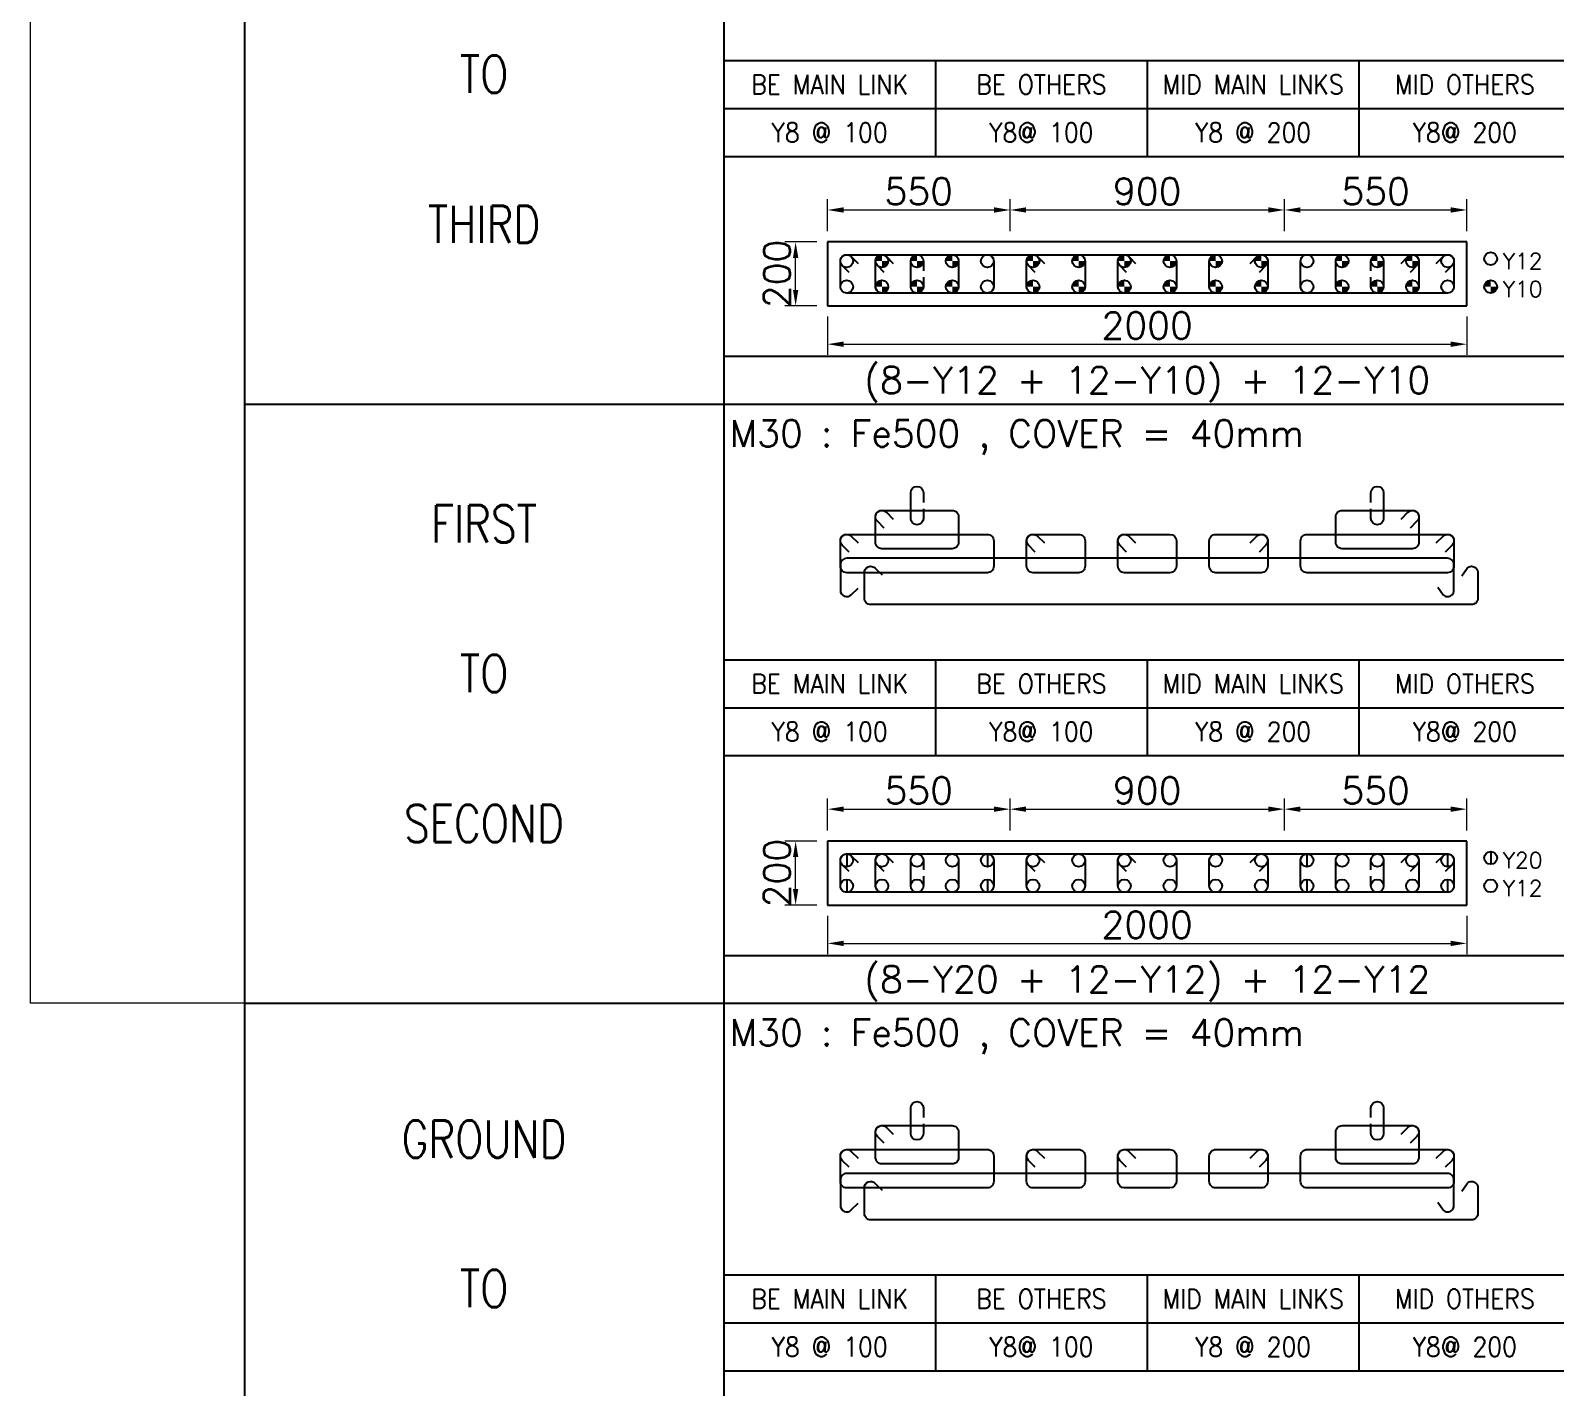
# Model space of a CAD drawing. Header units: millimetres. Extents: x -28339001 to -28288919, y 786803 to 887141.
# Drawn here: x -28339001 to -28324686, y 798369 to 811108 of the extents above; entities that cross this region are included whole.
import ezdxf
from ezdxf.enums import TextEntityAlignment as Align

# ---------------------------------------------------------------- set-up
doc = ezdxf.new("R2010")
doc.units = ezdxf.units.MM
doc.header["$LTSCALE"] = 1000
doc.header["$MEASUREMENT"] = 0
doc.header["$PDMODE"] = 34
doc.header["$PDSIZE"] = -8
doc.layers.get('0').update_dxf_attribs({"lineweight": 5})
for name, color, linetype in [('04 NORMAL TEXT.', 4, 'Continuous'), ('09 COL TEXT-SCH', 2, 'Continuous'), ('14 REINF', 6, 'Continuous'), ('22 TABLE FRAME', 5, 'Continuous'), ('23 STIRRUPS', 5, 'Continuous'), ('SUB TITLE', 3, 'Continuous'), ('TEXT', 4, 'Continuous')]:
    doc.layers.add(name, color=color, linetype=linetype)
doc.layers.add('19 COLUMN', color=1, linetype='Continuous', lineweight=25)
doc.styles.add('ROMANS', font='simplex.shx')
doc.dimstyles.new('D 50', dxfattribs={"dimscale": 100, "dimtxt": 3, "dimasz": 1.5, "dimexe": 1, "dimexo": 1, "dimgap": 0.5, "dimtad": 1, "dimdec": 0, "dimdsep": 46, "dimtxsty": 'ROMANS', "dimcen": 2.5, "dimclrd": 5, "dimclre": 5, "dimclrt": 4, "dimadec": 0, "dimazin": 0, "dimtfac": 1, "dimtdec": 0, "dimtmove": 0, "dimatfit": 3, "dimfxl": 1, "dimlwd": 0, "dimlwe": 0, "dimarcsym": 0})

# ---------------------------------------------------------------- blocks, each defined once
blk = doc.blocks.new('*D22')
at = {"color": 5, "lineweight": 0, "transparency": 16777216}
for p, q in [((-28331518.5659, 802798.0245), (-28331518.5659, 802438.0245)), ((-28325518.5659, 802798.0245), (-28325518.5659, 802438.0245)), ((-28331368.5659, 802538.0245), (-28325668.5659, 802538.0245))]:
    blk.add_line(p, q, dxfattribs=at)
at = {"color": 5, "transparency": 16777216}
for points in [[(-28331368.5659, 802563.0245), (-28331368.5659, 802513.0245), (-28331518.5659, 802538.0245)], [(-28325668.5659, 802513.0245), (-28325668.5659, 802563.0245), (-28325518.5659, 802538.0245)]]:
    blk.add_solid(points, dxfattribs=at)
at = {"layer": 'Defpoints', "color": 0, "transparency": 16777216}
for p in [(-28331518.5659, 802898.0245), (-28325518.5659, 802898.0245), (-28325518.5659, 802538.0245)]:
    blk.add_point(p, dxfattribs=at)
at = {"color": 4, "transparency": 16777216, "insert": (-28328518.5659, 802713.0245), "char_height": 250, "attachment_point": 5, "style": 'ROMANS'}
blk.add_mtext('2000', dxfattribs=at)
blk = doc.blocks.new('*D23')
at = {"color": 5, "lineweight": 0, "transparency": 16777216}
for p, q in [((-28331518.5659, 808423.0245), (-28331518.5659, 808063.0245)), ((-28325518.5659, 808423.0245), (-28325518.5659, 808063.0245)), ((-28331368.5659, 808163.0245), (-28325668.5659, 808163.0245))]:
    blk.add_line(p, q, dxfattribs=at)
at = {"color": 5, "transparency": 16777216}
for points in [[(-28331368.5659, 808188.0245), (-28331368.5659, 808138.0245), (-28331518.5659, 808163.0245)], [(-28325668.5659, 808138.0245), (-28325668.5659, 808188.0245), (-28325518.5659, 808163.0245)]]:
    blk.add_solid(points, dxfattribs=at)
at = {"layer": 'Defpoints', "color": 0, "transparency": 16777216}
for p in [(-28331518.5659, 808523.0245), (-28325518.5659, 808523.0245), (-28325518.5659, 808163.0245)]:
    blk.add_point(p, dxfattribs=at)
at = {"color": 4, "transparency": 16777216, "insert": (-28328518.5659, 808338.0245), "char_height": 250, "attachment_point": 5, "style": 'ROMANS'}
blk.add_mtext('2000', dxfattribs=at)
blk = doc.blocks.new('*D59')
at = {"color": 5, "lineweight": 0, "transparency": 16777216}
for p, q in [((-28331618.5659, 803498.0245), (-28331918.5659, 803498.0245)), ((-28331818.5659, 803048.0245), (-28331818.5659, 803348.0245)), ((-28331618.5659, 802898.0245), (-28331918.5659, 802898.0245))]:
    blk.add_line(p, q, dxfattribs=at)
at = {"color": 5, "transparency": 16777216}
for points in [[(-28331793.5659, 803348.0245), (-28331843.5659, 803348.0245), (-28331818.5659, 803498.0245)], [(-28331843.5659, 803048.0245), (-28331793.5659, 803048.0245), (-28331818.5659, 802898.0245)]]:
    blk.add_solid(points, dxfattribs=at)
at = {"layer": 'Defpoints', "color": 0, "transparency": 16777216}
for p in [(-28331818.5659, 803498.0245), (-28331518.5659, 803498.0245), (-28331518.5659, 802898.0245)]:
    blk.add_point(p, dxfattribs=at)
at = {"color": 4, "transparency": 16777216, "insert": (-28331993.5659, 803198.0245), "char_height": 250, "attachment_point": 5, "rotation": 90, "style": 'ROMANS'}
blk.add_mtext('200', dxfattribs=at)
blk = doc.blocks.new('*D60')
at = {"color": 5, "lineweight": 0, "transparency": 16777216}
for p, q in [((-28331518.5659, 803598.0245), (-28331518.5659, 803898.0245)), ((-28329805.8677, 803598.0245), (-28329805.8677, 803898.0245)), ((-28331368.5659, 803798.0245), (-28329955.8677, 803798.0245))]:
    blk.add_line(p, q, dxfattribs=at)
at = {"color": 5, "transparency": 16777216}
for points in [[(-28331368.5659, 803823.0245), (-28331368.5659, 803773.0245), (-28331518.5659, 803798.0245)], [(-28329955.8677, 803773.0245), (-28329955.8677, 803823.0245), (-28329805.8677, 803798.0245)]]:
    blk.add_solid(points, dxfattribs=at)
at = {"layer": 'Defpoints', "color": 0, "transparency": 16777216}
for p in [(-28329805.8677, 803798.0245), (-28331518.5659, 803498.0245), (-28329805.8677, 803498.0245)]:
    blk.add_point(p, dxfattribs=at)
at = {"color": 4, "transparency": 16777216, "insert": (-28330662.2168, 803973.0245), "char_height": 250, "attachment_point": 5, "style": 'ROMANS'}
blk.add_mtext('550', dxfattribs=at)
blk = doc.blocks.new('*D61')
at = {"color": 5, "lineweight": 0, "transparency": 16777216}
for p, q in [((-28329805.8677, 803598.0245), (-28329805.8677, 803898.0245)), ((-28327230.0128, 803598.0245), (-28327230.0128, 803898.0245)), ((-28329655.8677, 803798.0245), (-28327380.0128, 803798.0245))]:
    blk.add_line(p, q, dxfattribs=at)
at = {"color": 5, "transparency": 16777216}
for points in [[(-28329655.8677, 803823.0245), (-28329655.8677, 803773.0245), (-28329805.8677, 803798.0245)], [(-28327380.0128, 803773.0245), (-28327380.0128, 803823.0245), (-28327230.0128, 803798.0245)]]:
    blk.add_solid(points, dxfattribs=at)
at = {"layer": 'Defpoints', "color": 0, "transparency": 16777216}
for p in [(-28327230.0128, 803798.0245), (-28329805.8677, 803498.0245), (-28327230.0128, 803498.0245)]:
    blk.add_point(p, dxfattribs=at)
at = {"color": 4, "transparency": 16777216, "insert": (-28328517.94025, 803973.0245), "char_height": 250, "attachment_point": 5, "style": 'ROMANS'}
blk.add_mtext('900', dxfattribs=at)
blk = doc.blocks.new('*D62')
at = {"color": 5, "lineweight": 0, "transparency": 16777216}
for p, q in [((-28327230.0128, 803598.0245), (-28327230.0128, 803898.0245)), ((-28325518.5659, 803598.0245), (-28325518.5659, 803898.0245)), ((-28327080.0128, 803798.0245), (-28325668.5659, 803798.0245))]:
    blk.add_line(p, q, dxfattribs=at)
at = {"color": 5, "transparency": 16777216}
for points in [[(-28327080.0128, 803823.0245), (-28327080.0128, 803773.0245), (-28327230.0128, 803798.0245)], [(-28325668.5659, 803773.0245), (-28325668.5659, 803823.0245), (-28325518.5659, 803798.0245)]]:
    blk.add_solid(points, dxfattribs=at)
at = {"layer": 'Defpoints', "color": 0, "transparency": 16777216}
for p in [(-28325518.5659, 803798.0245), (-28327230.0128, 803498.0245), (-28325518.5659, 803498.0245)]:
    blk.add_point(p, dxfattribs=at)
at = {"color": 4, "transparency": 16777216, "insert": (-28326374.28935, 803973.0245), "char_height": 250, "attachment_point": 5, "style": 'ROMANS'}
blk.add_mtext('550', dxfattribs=at)
blk = doc.blocks.new('*D63')
at = {"color": 5, "lineweight": 0, "transparency": 16777216}
for p, q in [((-28331618.5659, 809123.0245), (-28331918.5659, 809123.0245)), ((-28331818.5659, 808673.0245), (-28331818.5659, 808973.0245)), ((-28331618.5659, 808523.0245), (-28331918.5659, 808523.0245))]:
    blk.add_line(p, q, dxfattribs=at)
at = {"color": 5, "transparency": 16777216}
for points in [[(-28331793.5659, 808973.0245), (-28331843.5659, 808973.0245), (-28331818.5659, 809123.0245)], [(-28331843.5659, 808673.0245), (-28331793.5659, 808673.0245), (-28331818.5659, 808523.0245)]]:
    blk.add_solid(points, dxfattribs=at)
at = {"layer": 'Defpoints', "color": 0, "transparency": 16777216}
for p in [(-28331818.5659, 809123.0245), (-28331518.5659, 809123.0245), (-28331518.5659, 808523.0245)]:
    blk.add_point(p, dxfattribs=at)
at = {"color": 4, "transparency": 16777216, "insert": (-28331993.5659, 808823.0245), "char_height": 250, "attachment_point": 5, "rotation": 90, "style": 'ROMANS'}
blk.add_mtext('200', dxfattribs=at)
blk = doc.blocks.new('*D64')
at = {"color": 5, "lineweight": 0, "transparency": 16777216}
for p, q in [((-28331518.5659, 809223.0245), (-28331518.5659, 809523.0245)), ((-28331368.5659, 809423.0245), (-28329955.8677, 809423.0245)), ((-28329805.8677, 809223.0245), (-28329805.8677, 809523.0245))]:
    blk.add_line(p, q, dxfattribs=at)
at = {"color": 5, "transparency": 16777216}
for points in [[(-28331368.5659, 809448.0245), (-28331368.5659, 809398.0245), (-28331518.5659, 809423.0245)], [(-28329955.8677, 809398.0245), (-28329955.8677, 809448.0245), (-28329805.8677, 809423.0245)]]:
    blk.add_solid(points, dxfattribs=at)
at = {"layer": 'Defpoints', "color": 0, "transparency": 16777216}
for p in [(-28329805.8677, 809423.0245), (-28331518.5659, 809123.0245), (-28329805.8677, 809123.0245)]:
    blk.add_point(p, dxfattribs=at)
at = {"color": 4, "transparency": 16777216, "insert": (-28330662.2168, 809598.0245), "char_height": 250, "attachment_point": 5, "style": 'ROMANS'}
blk.add_mtext('550', dxfattribs=at)
blk = doc.blocks.new('*D65')
at = {"color": 5, "lineweight": 0, "transparency": 16777216}
for p, q in [((-28329805.8677, 809223.0245), (-28329805.8677, 809523.0245)), ((-28329655.8677, 809423.0245), (-28327380.0128, 809423.0245)), ((-28327230.0128, 809223.0245), (-28327230.0128, 809523.0245))]:
    blk.add_line(p, q, dxfattribs=at)
at = {"color": 5, "transparency": 16777216}
for points in [[(-28329655.8677, 809448.0245), (-28329655.8677, 809398.0245), (-28329805.8677, 809423.0245)], [(-28327380.0128, 809398.0245), (-28327380.0128, 809448.0245), (-28327230.0128, 809423.0245)]]:
    blk.add_solid(points, dxfattribs=at)
at = {"layer": 'Defpoints', "color": 0, "transparency": 16777216}
for p in [(-28327230.0128, 809423.0245), (-28329805.8677, 809123.0245), (-28327230.0128, 809123.0245)]:
    blk.add_point(p, dxfattribs=at)
at = {"color": 4, "transparency": 16777216, "insert": (-28328517.94025, 809598.0245), "char_height": 250, "attachment_point": 5, "style": 'ROMANS'}
blk.add_mtext('900', dxfattribs=at)
blk = doc.blocks.new('*D66')
at = {"color": 5, "lineweight": 0, "transparency": 16777216}
for p, q in [((-28327230.0128, 809223.0245), (-28327230.0128, 809523.0245)), ((-28327080.0128, 809423.0245), (-28325668.5659, 809423.0245)), ((-28325518.5659, 809223.0245), (-28325518.5659, 809523.0245))]:
    blk.add_line(p, q, dxfattribs=at)
at = {"color": 5, "transparency": 16777216}
for points in [[(-28327080.0128, 809448.0245), (-28327080.0128, 809398.0245), (-28327230.0128, 809423.0245)], [(-28325668.5659, 809398.0245), (-28325668.5659, 809448.0245), (-28325518.5659, 809423.0245)]]:
    blk.add_solid(points, dxfattribs=at)
at = {"layer": 'Defpoints', "color": 0, "transparency": 16777216}
for p in [(-28325518.5659, 809423.0245), (-28327230.0128, 809123.0245), (-28325518.5659, 809123.0245)]:
    blk.add_point(p, dxfattribs=at)
at = {"color": 4, "transparency": 16777216, "insert": (-28326374.28935, 809598.0245), "char_height": 250, "attachment_point": 5, "style": 'ROMANS'}
blk.add_mtext('550', dxfattribs=at)

msp = doc.modelspace()

# ---------------------------------------------------------------- hatches: boundary and pattern name
at = {"layer": '14 REINF'}
h = msp.add_hatch(color=6, dxfattribs=at)
edge = h.paths.add_edge_path(flags=0)
edge.add_line((-28331068.6, 808943), (-28331008.6, 808943))
edge.add_line((-28331008.6, 808943), (-28331008.6, 809003))
edge.add_arc((-28331008.6, 808943), 60, 90, 180)
edge = h.paths.add_edge_path(flags=0)
edge.add_line((-28330948.6, 808943), (-28331008.6, 808943))
edge.add_line((-28331008.6, 808943), (-28331008.6, 808883))
edge.add_arc((-28331008.6, 808943), 60, 270, 360)
h = msp.add_hatch(color=6, dxfattribs=at)
edge = h.paths.add_edge_path(flags=0)
edge.add_line((-28330738.6, 808943), (-28330678.6, 808943))
edge.add_line((-28330678.6, 808943), (-28330678.6, 809003))
edge.add_arc((-28330678.6, 808943), 60, 90, 180)
edge = h.paths.add_edge_path(flags=0)
edge.add_line((-28330618.6, 808943), (-28330678.6, 808943))
edge.add_line((-28330678.6, 808943), (-28330678.6, 808883))
edge.add_arc((-28330678.6, 808943), 60, 270, 360)
h = msp.add_hatch(color=6, dxfattribs=at)
edge = h.paths.add_edge_path(flags=0)
edge.add_line((-28330408.6, 808943), (-28330348.6, 808943))
edge.add_line((-28330348.6, 808943), (-28330348.6, 809003))
edge.add_arc((-28330348.6, 808943), 60, 90, 180)
edge = h.paths.add_edge_path(flags=0)
edge.add_line((-28330288.6, 808943), (-28330348.6, 808943))
edge.add_line((-28330348.6, 808943), (-28330348.6, 808883))
edge.add_arc((-28330348.6, 808943), 60, 270, 360)
h = msp.add_hatch(color=6, dxfattribs=at)
edge = h.paths.add_edge_path(flags=0)
edge.add_line((-28329650, 808943), (-28329590, 808943))
edge.add_line((-28329590, 808943), (-28329590, 809003))
edge.add_arc((-28329590, 808943), 60, 90, 180)
edge = h.paths.add_edge_path(flags=0)
edge.add_line((-28329530, 808943), (-28329590, 808943))
edge.add_line((-28329590, 808943), (-28329590, 808883))
edge.add_arc((-28329590, 808943), 60, 270, 360)
h = msp.add_hatch(color=6, dxfattribs=at)
edge = h.paths.add_edge_path(flags=0)
edge.add_line((-28329221.4, 808943), (-28329161.4, 808943))
edge.add_line((-28329161.4, 808943), (-28329161.4, 809003))
edge.add_arc((-28329161.4, 808943), 60, 90, 180)
edge = h.paths.add_edge_path(flags=0)
edge.add_line((-28329101.4, 808943), (-28329161.4, 808943))
edge.add_line((-28329161.4, 808943), (-28329161.4, 808883))
edge.add_arc((-28329161.4, 808943), 60, 270, 360)
h = msp.add_hatch(color=6, dxfattribs=at)
edge = h.paths.add_edge_path(flags=0)
edge.add_line((-28328792.9, 808943), (-28328732.9, 808943))
edge.add_line((-28328732.9, 808943), (-28328732.9, 809003))
edge.add_arc((-28328732.9, 808943), 60, 90, 180)
edge = h.paths.add_edge_path(flags=0)
edge.add_line((-28328672.9, 808943), (-28328732.9, 808943))
edge.add_line((-28328732.9, 808943), (-28328732.9, 808883))
edge.add_arc((-28328732.9, 808943), 60, 270, 360)
h = msp.add_hatch(color=6, dxfattribs=at)
edge = h.paths.add_edge_path(flags=0)
edge.add_line((-28328364.3, 808943), (-28328304.3, 808943))
edge.add_line((-28328304.3, 808943), (-28328304.3, 809003))
edge.add_arc((-28328304.3, 808943), 60, 90, 180)
edge = h.paths.add_edge_path(flags=0)
edge.add_line((-28328244.3, 808943), (-28328304.3, 808943))
edge.add_line((-28328304.3, 808943), (-28328304.3, 808883))
edge.add_arc((-28328304.3, 808943), 60, 270, 360)
h = msp.add_hatch(color=6, dxfattribs=at)
edge = h.paths.add_edge_path(flags=0)
edge.add_line((-28327935.7, 808943), (-28327875.7, 808943))
edge.add_line((-28327875.7, 808943), (-28327875.7, 809003))
edge.add_arc((-28327875.7, 808943), 60, 90, 180)
edge = h.paths.add_edge_path(flags=0)
edge.add_line((-28327815.7, 808943), (-28327875.7, 808943))
edge.add_line((-28327875.7, 808943), (-28327875.7, 808883))
edge.add_arc((-28327875.7, 808943), 60, 270, 360)
h = msp.add_hatch(color=6, dxfattribs=at)
edge = h.paths.add_edge_path(flags=0)
edge.add_line((-28327507.1, 808943), (-28327447.1, 808943))
edge.add_line((-28327447.1, 808943), (-28327447.1, 809003))
edge.add_arc((-28327447.1, 808943), 60, 90, 180)
edge = h.paths.add_edge_path(flags=0)
edge.add_line((-28327387.1, 808943), (-28327447.1, 808943))
edge.add_line((-28327447.1, 808943), (-28327447.1, 808883))
edge.add_arc((-28327447.1, 808943), 60, 270, 360)
h = msp.add_hatch(color=6, dxfattribs=at)
edge = h.paths.add_edge_path(flags=0)
edge.add_line((-28326748.6, 808943), (-28326688.6, 808943))
edge.add_line((-28326688.6, 808943), (-28326688.6, 809003))
edge.add_arc((-28326688.6, 808943), 60, 90, 180)
edge = h.paths.add_edge_path(flags=0)
edge.add_line((-28326628.6, 808943), (-28326688.6, 808943))
edge.add_line((-28326688.6, 808943), (-28326688.6, 808883))
edge.add_arc((-28326688.6, 808943), 60, 270, 360)
h = msp.add_hatch(color=6, dxfattribs=at)
edge = h.paths.add_edge_path(flags=0)
edge.add_line((-28326418.6, 808943), (-28326358.6, 808943))
edge.add_line((-28326358.6, 808943), (-28326358.6, 809003))
edge.add_arc((-28326358.6, 808943), 60, 90, 180)
edge = h.paths.add_edge_path(flags=0)
edge.add_line((-28326298.6, 808943), (-28326358.6, 808943))
edge.add_line((-28326358.6, 808943), (-28326358.6, 808883))
edge.add_arc((-28326358.6, 808943), 60, 270, 360)
h = msp.add_hatch(color=6, dxfattribs=at)
edge = h.paths.add_edge_path(flags=0)
edge.add_line((-28326088.6, 808943), (-28326028.6, 808943))
edge.add_line((-28326028.6, 808943), (-28326028.6, 809003))
edge.add_arc((-28326028.6, 808943), 60, 90, 180)
edge = h.paths.add_edge_path(flags=0)
edge.add_line((-28325968.6, 808943), (-28326028.6, 808943))
edge.add_line((-28326028.6, 808943), (-28326028.6, 808883))
edge.add_arc((-28326028.6, 808943), 60, 270, 360)
h = msp.add_hatch(color=6, dxfattribs=at)
edge = h.paths.add_edge_path(flags=0)
edge.add_line((-28331068.6, 808703), (-28331008.6, 808703))
edge.add_line((-28331008.6, 808703), (-28331008.6, 808763))
edge.add_arc((-28331008.6, 808703), 60, 90, 180)
edge = h.paths.add_edge_path(flags=0)
edge.add_line((-28330948.6, 808703), (-28331008.6, 808703))
edge.add_line((-28331008.6, 808703), (-28331008.6, 808643))
edge.add_arc((-28331008.6, 808703), 60, 270, 360)
h = msp.add_hatch(color=6, dxfattribs=at)
edge = h.paths.add_edge_path(flags=0)
edge.add_line((-28330738.6, 808703), (-28330678.6, 808703))
edge.add_line((-28330678.6, 808703), (-28330678.6, 808763))
edge.add_arc((-28330678.6, 808703), 60, 90, 180)
edge = h.paths.add_edge_path(flags=0)
edge.add_line((-28330618.6, 808703), (-28330678.6, 808703))
edge.add_line((-28330678.6, 808703), (-28330678.6, 808643))
edge.add_arc((-28330678.6, 808703), 60, 270, 360)
h = msp.add_hatch(color=6, dxfattribs=at)
edge = h.paths.add_edge_path(flags=0)
edge.add_line((-28330408.6, 808703), (-28330348.6, 808703))
edge.add_line((-28330348.6, 808703), (-28330348.6, 808763))
edge.add_arc((-28330348.6, 808703), 60, 90, 180)
edge = h.paths.add_edge_path(flags=0)
edge.add_line((-28330288.6, 808703), (-28330348.6, 808703))
edge.add_line((-28330348.6, 808703), (-28330348.6, 808643))
edge.add_arc((-28330348.6, 808703), 60, 270, 360)
h = msp.add_hatch(color=6, dxfattribs=at)
edge = h.paths.add_edge_path(flags=0)
edge.add_line((-28329650, 808703), (-28329590, 808703))
edge.add_line((-28329590, 808703), (-28329590, 808763))
edge.add_arc((-28329590, 808703), 60, 90, 180)
edge = h.paths.add_edge_path(flags=0)
edge.add_line((-28329530, 808703), (-28329590, 808703))
edge.add_line((-28329590, 808703), (-28329590, 808643))
edge.add_arc((-28329590, 808703), 60, 270, 360)
h = msp.add_hatch(color=6, dxfattribs=at)
edge = h.paths.add_edge_path(flags=0)
edge.add_line((-28329221.4, 808703), (-28329161.4, 808703))
edge.add_line((-28329161.4, 808703), (-28329161.4, 808763))
edge.add_arc((-28329161.4, 808703), 60, 90, 180)
edge = h.paths.add_edge_path(flags=0)
edge.add_line((-28329101.4, 808703), (-28329161.4, 808703))
edge.add_line((-28329161.4, 808703), (-28329161.4, 808643))
edge.add_arc((-28329161.4, 808703), 60, 270, 360)
h = msp.add_hatch(color=6, dxfattribs=at)
edge = h.paths.add_edge_path(flags=0)
edge.add_line((-28328792.9, 808703), (-28328732.9, 808703))
edge.add_line((-28328732.9, 808703), (-28328732.9, 808763))
edge.add_arc((-28328732.9, 808703), 60, 90, 180)
edge = h.paths.add_edge_path(flags=0)
edge.add_line((-28328672.9, 808703), (-28328732.9, 808703))
edge.add_line((-28328732.9, 808703), (-28328732.9, 808643))
edge.add_arc((-28328732.9, 808703), 60, 270, 360)
h = msp.add_hatch(color=6, dxfattribs=at)
edge = h.paths.add_edge_path(flags=0)
edge.add_line((-28328364.3, 808703), (-28328304.3, 808703))
edge.add_line((-28328304.3, 808703), (-28328304.3, 808763))
edge.add_arc((-28328304.3, 808703), 60, 90, 180)
edge = h.paths.add_edge_path(flags=0)
edge.add_line((-28328244.3, 808703), (-28328304.3, 808703))
edge.add_line((-28328304.3, 808703), (-28328304.3, 808643))
edge.add_arc((-28328304.3, 808703), 60, 270, 360)
h = msp.add_hatch(color=6, dxfattribs=at)
edge = h.paths.add_edge_path(flags=0)
edge.add_line((-28327935.7, 808703), (-28327875.7, 808703))
edge.add_line((-28327875.7, 808703), (-28327875.7, 808763))
edge.add_arc((-28327875.7, 808703), 60, 90, 180)
edge = h.paths.add_edge_path(flags=0)
edge.add_line((-28327815.7, 808703), (-28327875.7, 808703))
edge.add_line((-28327875.7, 808703), (-28327875.7, 808643))
edge.add_arc((-28327875.7, 808703), 60, 270, 360)
h = msp.add_hatch(color=6, dxfattribs=at)
edge = h.paths.add_edge_path(flags=0)
edge.add_line((-28327507.1, 808703), (-28327447.1, 808703))
edge.add_line((-28327447.1, 808703), (-28327447.1, 808763))
edge.add_arc((-28327447.1, 808703), 60, 90, 180)
edge = h.paths.add_edge_path(flags=0)
edge.add_line((-28327387.1, 808703), (-28327447.1, 808703))
edge.add_line((-28327447.1, 808703), (-28327447.1, 808643))
edge.add_arc((-28327447.1, 808703), 60, 270, 360)
h = msp.add_hatch(color=6, dxfattribs=at)
edge = h.paths.add_edge_path(flags=0)
edge.add_line((-28326748.6, 808703), (-28326688.6, 808703))
edge.add_line((-28326688.6, 808703), (-28326688.6, 808763))
edge.add_arc((-28326688.6, 808703), 60, 90, 180)
edge = h.paths.add_edge_path(flags=0)
edge.add_line((-28326628.6, 808703), (-28326688.6, 808703))
edge.add_line((-28326688.6, 808703), (-28326688.6, 808643))
edge.add_arc((-28326688.6, 808703), 60, 270, 360)
h = msp.add_hatch(color=6, dxfattribs=at)
edge = h.paths.add_edge_path(flags=0)
edge.add_line((-28326418.6, 808703), (-28326358.6, 808703))
edge.add_line((-28326358.6, 808703), (-28326358.6, 808763))
edge.add_arc((-28326358.6, 808703), 60, 90, 180)
edge = h.paths.add_edge_path(flags=0)
edge.add_line((-28326298.6, 808703), (-28326358.6, 808703))
edge.add_line((-28326358.6, 808703), (-28326358.6, 808643))
edge.add_arc((-28326358.6, 808703), 60, 270, 360)
h = msp.add_hatch(color=6, dxfattribs=at)
edge = h.paths.add_edge_path(flags=0)
edge.add_line((-28326088.6, 808703), (-28326028.6, 808703))
edge.add_line((-28326028.6, 808703), (-28326028.6, 808763))
edge.add_arc((-28326028.6, 808703), 60, 90, 180)
edge = h.paths.add_edge_path(flags=0)
edge.add_line((-28325968.6, 808703), (-28326028.6, 808703))
edge.add_line((-28326028.6, 808703), (-28326028.6, 808643))
edge.add_arc((-28326028.6, 808703), 60, 270, 360)
h = msp.add_hatch(color=6, dxfattribs=at)
edge = h.paths.add_edge_path(flags=0)
edge.add_line((-28325353.6, 808703), (-28325293.6, 808703))
edge.add_line((-28325293.6, 808703), (-28325293.6, 808763))
edge.add_arc((-28325293.6, 808703), 60, 90, 180)
edge = h.paths.add_edge_path(flags=0)
edge.add_line((-28325233.6, 808703), (-28325293.6, 808703))
edge.add_line((-28325293.6, 808703), (-28325293.6, 808643))
edge.add_arc((-28325293.6, 808703), 60, 270, 360)

# ---------------------------------------------------------------- linework, layer by layer
msp.add_lwpolyline([(-28339000.9, 869475.8), (-28314656.1, 869475.8), (-28314656.1, 801975.8), (-28339000.9, 801975.8)], close=True)
at = {"layer": '14 REINF', "color": 6}
for points in [[(-28325293.6, 803400.5), (-28325293.6, 803280.5)], [(-28331338.6, 803378), (-28331338.6, 803258)], [(-28330018.6, 803378), (-28330018.6, 803258)], [(-28327018.6, 803378), (-28327018.6, 803258)], [(-28325698.6, 803378), (-28325698.6, 803258)], [(-28331338.6, 803138), (-28331338.6, 803018)], [(-28330018.6, 803138), (-28330018.6, 803018)], [(-28327018.6, 803138), (-28327018.6, 803018)], [(-28325698.6, 803138), (-28325698.6, 803018)]]:
    msp.add_lwpolyline(points, dxfattribs=at)
for centre in [(-28331338.6, 808943), (-28331008.6, 808943), (-28330678.6, 808943), (-28330348.6, 808943), (-28330018.6, 808943), (-28329590, 808943), (-28329161.4, 808943), (-28328732.9, 808943), (-28328304.3, 808943), (-28327875.7, 808943), (-28327447.1, 808943), (-28327018.6, 808943), (-28326688.6, 808943), (-28326358.6, 808943), (-28326028.6, 808943), (-28325698.6, 808943), (-28325293.6, 808965.5), (-28331338.6, 808703), (-28331008.6, 808703), (-28330678.6, 808703), (-28330348.6, 808703), (-28330018.6, 808703), (-28329590, 808703), (-28329161.4, 808703), (-28328732.9, 808703), (-28328304.3, 808703), (-28327875.7, 808703), (-28327447.1, 808703), (-28327018.6, 808703), (-28326688.6, 808703), (-28326358.6, 808703), (-28326028.6, 808703), (-28325698.6, 808703), (-28325293.6, 808703), (-28325293.6, 803340.5), (-28331338.6, 803318), (-28331008.6, 803318), (-28330678.6, 803318), (-28330348.6, 803318), (-28330018.6, 803318), (-28329590, 803318), (-28329161.4, 803318), (-28328732.9, 803318), (-28328304.3, 803318), (-28327875.7, 803318), (-28327447.1, 803318), (-28327018.6, 803318), (-28326688.6, 803318), (-28326358.6, 803318), (-28326028.6, 803318), (-28325698.6, 803318), (-28331338.6, 803078), (-28331008.6, 803078), (-28330678.6, 803078), (-28330348.6, 803078), (-28330018.6, 803078), (-28329590, 803078), (-28329161.4, 803078), (-28328732.9, 803078), (-28328304.3, 803078), (-28327875.7, 803078), (-28327447.1, 803078), (-28327018.6, 803078), (-28326688.6, 803078), (-28326358.6, 803078), (-28326028.6, 803078), (-28325698.6, 803078), (-28325293.6, 803078)]:
    msp.add_circle(centre, 60, dxfattribs=at)
at = {"layer": '19 COLUMN', "color": 4}
for points in [[(-28325518.6, 809123), (-28331518.6, 809123)], [(-28331518.6, 809123), (-28331518.6, 808523)], [(-28325518.6, 808523), (-28325518.6, 809123)], [(-28331518.6, 808523), (-28325518.6, 808523)], [(-28325518.6, 803498), (-28331518.6, 803498)], [(-28331518.6, 803498), (-28331518.6, 802898)], [(-28325518.6, 802898), (-28325518.6, 803498)], [(-28331518.6, 802898), (-28325518.6, 802898)]]:
    msp.add_lwpolyline(points, dxfattribs=at)
at = {"layer": '22 TABLE FRAME', "color": 5, "linetype": 'Continuous'}
for p, q in [((-28336993.6, 863850.8), (-28336993.6, 789225.8)), ((-28332493.6, 863850.8), (-28332493.6, 789225.8)), ((-28332493.6, 810825.8), (-28315603.6, 810825.8)), ((-28330506.1, 810825.8), (-28330506.1, 809925.8)), ((-28328518.6, 810825.8), (-28328518.6, 809925.8)), ((-28326531.1, 810825.8), (-28326531.1, 809925.8)), ((-28332493.6, 810375.8), (-28315603.6, 810375.8)), ((-28332493.6, 809925.8), (-28315603.6, 809925.8)), ((-28332493.6, 808050.8), (-28315603.6, 808050.8)), ((-28336993.6, 807600.8), (-28315603.6, 807600.8)), ((-28332493.6, 805200.8), (-28315603.6, 805200.8)), ((-28330506.1, 805200.8), (-28330506.1, 804300.8)), ((-28328518.6, 805200.8), (-28328518.6, 804300.8)), ((-28326531.1, 805200.8), (-28326531.1, 804300.8)), ((-28332493.6, 804750.8), (-28315603.6, 804750.8)), ((-28332493.6, 804300.8), (-28315603.6, 804300.8)), ((-28332493.6, 802425.8), (-28315603.6, 802425.8)), ((-28336993.6, 801975.8), (-28315603.6, 801975.8)), ((-28332493.6, 799425.8), (-28315603.6, 799425.8)), ((-28330506.1, 799425.8), (-28330506.1, 798525.8)), ((-28328518.6, 799425.8), (-28328518.6, 798525.8)), ((-28326531.1, 799425.8), (-28326531.1, 798525.8)), ((-28332493.6, 798975.8), (-28315603.6, 798975.8)), ((-28332493.6, 798525.8), (-28315603.6, 798525.8))]:
    msp.add_line(p, q, dxfattribs=at)
at = {"layer": '23 STIRRUPS', "color": 5}
for points in [[(-28331317.4, 808837), (-28331381, 808900.6, -0.668178), (-28331338.6, 809003), (-28325698.6, 809003, -0.4142136), (-28325638.6, 808943), (-28325638.6, 808703, -0.4142136), (-28325698.6, 808643), (-28331338.6, 808643, -0.4142136), (-28331398.6, 808703), (-28331398.6, 808943, -0.6681793), (-28331296.1, 808985.5), (-28331232.5, 808921.8)], [(-28331317.4, 808837), (-28331381, 808900.6, -0.668178), (-28331338.6, 809003), (-28330018.6, 809003, -0.4142136), (-28329958.6, 808943), (-28329958.6, 808703, -0.4142136), (-28330018.6, 808643), (-28331338.6, 808643, -0.4142136), (-28331398.6, 808703), (-28331398.6, 808943, -0.6681793), (-28331296.1, 808985.5), (-28331232.5, 808921.8)], [(-28330987.4, 808837), (-28331051, 808900.6, -0.668178), (-28331008.6, 809003), (-28330348.6, 809003, -0.4142136), (-28330288.6, 808943), (-28330288.6, 808703, -0.4142136), (-28330348.6, 808643), (-28331008.6, 808643, -0.4142136), (-28331068.6, 808703), (-28331068.6, 808943, -0.6681793), (-28330966.1, 808985.5), (-28330902.5, 808921.8)], [(-28330618.6, 808793), (-28330618.6, 808703, -1), (-28330738.6, 808703), (-28330738.6, 808943, -1), (-28330618.6, 808943), (-28330618.6, 808853)], [(-28329568.8, 808837), (-28329632.4, 808900.6, -0.6683136), (-28329590, 809003), (-28329161.4, 809003, -0.41436), (-28329101.4, 808943), (-28329101.4, 808703, -0.41436), (-28329161.4, 808643), (-28329590, 808643, -0.4143234), (-28329650, 808703), (-28329650, 808943, -0.6681793), (-28329547.6, 808985.5), (-28329483.9, 808921.8)], [(-28328711.6, 808837), (-28328775.3, 808900.6, -0.6681328), (-28328732.8, 809003), (-28328304.3, 809003, -0.414177), (-28328244.3, 808943), (-28328244.3, 808703, -0.414177), (-28328304.3, 808643), (-28328732.8, 808643, -0.414177), (-28328792.8, 808703), (-28328792.8, 808943, -0.6681793), (-28328690.4, 808985.5), (-28328626.8, 808921.8)], [(-28327553.2, 808921.8), (-28327489.5, 808985.5, -0.6681793), (-28327387.1, 808943), (-28327387.1, 808703, -0.4143234), (-28327447.1, 808643), (-28327875.7, 808643, -0.41436), (-28327935.7, 808703), (-28327935.7, 808943, -0.41436), (-28327875.7, 809003), (-28327447.1, 809003, -0.6683136), (-28327404.7, 808900.6), (-28327468.3, 808837)], [(-28325804.6, 808921.8), (-28325741, 808985.5, -0.6681793), (-28325638.6, 808943), (-28325638.6, 808703, -0.4142136), (-28325698.6, 808643), (-28327018.6, 808643, -0.4142136), (-28327078.6, 808703), (-28327078.6, 808943, -0.4142136), (-28327018.6, 809003), (-28325698.6, 809003, -0.668178), (-28325656.1, 808900.6), (-28325719.8, 808837)], [(-28326134.6, 808921.8), (-28326071, 808985.5, -0.6681793), (-28325968.6, 808943), (-28325968.6, 808703, -0.4142136), (-28326028.6, 808643), (-28326688.6, 808643, -0.4142136), (-28326748.6, 808703), (-28326748.6, 808943, -0.4142136), (-28326688.6, 809003), (-28326028.6, 809003, -0.668178), (-28325986.1, 808900.6), (-28326049.8, 808837)], [(-28326418.6, 808853), (-28326418.6, 808943, -1), (-28326298.6, 808943), (-28326298.6, 808703, -1), (-28326418.6, 808703), (-28326418.6, 808793)], [(-28330618.6, 806618), (-28330618.6, 806528, -1), (-28330738.6, 806528), (-28330738.6, 806768, -1), (-28330618.6, 806768), (-28330618.6, 806678)], [(-28326418.6, 806678), (-28326418.6, 806768, -1), (-28326298.6, 806768), (-28326298.6, 806528, -1), (-28326418.6, 806528), (-28326418.6, 806618)], [(-28330987.4, 806437), (-28331051, 806500.6, -0.668178), (-28331008.6, 806603), (-28330348.6, 806603, -0.4142136), (-28330288.6, 806543), (-28330288.6, 806303, -0.4142136), (-28330348.6, 806243), (-28331008.6, 806243, -0.4142136), (-28331068.6, 806303), (-28331068.6, 806543, -0.6681793), (-28330966.1, 806585.5), (-28330902.5, 806521.8)], [(-28326134.6, 806521.8), (-28326071, 806585.5, -0.6681793), (-28325968.6, 806543), (-28325968.6, 806303, -0.4142136), (-28326028.6, 806243), (-28326688.6, 806243, -0.4142136), (-28326748.6, 806303), (-28326748.6, 806543, -0.4142136), (-28326688.6, 806603), (-28326028.6, 806603, -0.668178), (-28325986.1, 806500.6), (-28326049.8, 806437)], [(-28331317.4, 806212), (-28331381, 806275.6, -0.668178), (-28331338.6, 806378), (-28330018.6, 806378, -0.4142136), (-28329958.6, 806318), (-28329958.6, 806078, -0.4142136), (-28330018.6, 806018), (-28331338.6, 806018, -0.4142136), (-28331398.6, 806078), (-28331398.6, 806318, -0.6681793), (-28331296.1, 806360.5), (-28331232.5, 806296.8)], [(-28329568.8, 806212), (-28329632.4, 806275.6, -0.6683136), (-28329590, 806378), (-28329161.4, 806378, -0.41436), (-28329101.4, 806318), (-28329101.4, 806078, -0.41436), (-28329161.4, 806018), (-28329590, 806018, -0.4143234), (-28329650, 806078), (-28329650, 806318, -0.6681793), (-28329547.6, 806360.5), (-28329483.9, 806296.8)], [(-28328711.6, 806212), (-28328775.3, 806275.6, -0.6681328), (-28328732.8, 806378), (-28328304.3, 806378, -0.414177), (-28328244.3, 806318), (-28328244.3, 806078, -0.414177), (-28328304.3, 806018), (-28328732.8, 806018, -0.414177), (-28328792.8, 806078), (-28328792.8, 806318, -0.6681793), (-28328690.4, 806360.5), (-28328626.8, 806296.8)], [(-28327553.2, 806296.8), (-28327489.5, 806360.5, -0.6681793), (-28327387.1, 806318), (-28327387.1, 806078, -0.4143234), (-28327447.1, 806018), (-28327875.7, 806018, -0.41436), (-28327935.7, 806078), (-28327935.7, 806318, -0.41436), (-28327875.7, 806378), (-28327447.1, 806378, -0.6683136), (-28327404.7, 806275.6), (-28327468.3, 806212)], [(-28325804.6, 806296.8), (-28325741, 806360.5, -0.6681793), (-28325638.6, 806318), (-28325638.6, 806078, -0.4142136), (-28325698.6, 806018), (-28327018.6, 806018, -0.4142136), (-28327078.6, 806078), (-28327078.6, 806318, -0.4142136), (-28327018.6, 806378), (-28325698.6, 806378, -0.668178), (-28325656.1, 806275.6), (-28325719.8, 806212)], [(-28325788.6, 805883), (-28325741, 805810.6, 0.1989119), (-28325698.6, 805793, 0.4142136), (-28325638.6, 805853), (-28325638.6, 806093, 0.4142136), (-28325698.6, 806153), (-28331338.6, 806153, 0.4142136), (-28331398.6, 806093), (-28331398.6, 805853, 0.6681793), (-28331296.1, 805810.6), (-28331232.5, 805874.2)], [(-28325563.6, 805988), (-28325516, 806060.5, -0.1989119), (-28325473.6, 806078, -0.4142136), (-28325413.6, 806018), (-28325413.6, 805778, -0.4142136), (-28325473.6, 805718), (-28331113.6, 805718, -0.4142136), (-28331173.6, 805778), (-28331173.6, 806018, -0.6681793), (-28331071.1, 806060.5), (-28331007.5, 805996.8)], [(-28331317.4, 803212), (-28331381, 803275.6, -0.668178), (-28331338.6, 803378), (-28325698.6, 803378, -0.4142136), (-28325638.6, 803318), (-28325638.6, 803078, -0.4142136), (-28325698.6, 803018), (-28331338.6, 803018, -0.4142136), (-28331398.6, 803078), (-28331398.6, 803318, -0.6681793), (-28331296.1, 803360.5), (-28331232.5, 803296.8)], [(-28331317.4, 803212), (-28331381, 803275.6, -0.668178), (-28331338.6, 803378), (-28330018.6, 803378, -0.4142136), (-28329958.6, 803318), (-28329958.6, 803078, -0.4142136), (-28330018.6, 803018), (-28331338.6, 803018, -0.4142136), (-28331398.6, 803078), (-28331398.6, 803318, -0.6681793), (-28331296.1, 803360.5), (-28331232.5, 803296.8)], [(-28330987.4, 803212), (-28331051, 803275.6, -0.668178), (-28331008.6, 803378), (-28330348.6, 803378, -0.4142136), (-28330288.6, 803318), (-28330288.6, 803078, -0.4142136), (-28330348.6, 803018), (-28331008.6, 803018, -0.4142136), (-28331068.6, 803078), (-28331068.6, 803318, -0.6681793), (-28330966.1, 803360.5), (-28330902.5, 803296.8)], [(-28330618.6, 803168), (-28330618.6, 803078, -1), (-28330738.6, 803078), (-28330738.6, 803318, -1), (-28330618.6, 803318), (-28330618.6, 803228)], [(-28329568.8, 803212), (-28329632.4, 803275.6, -0.6683136), (-28329590, 803378), (-28329161.4, 803378, -0.41436), (-28329101.4, 803318), (-28329101.4, 803078, -0.41436), (-28329161.4, 803018), (-28329590, 803018, -0.4143234), (-28329650, 803078), (-28329650, 803318, -0.6681793), (-28329547.6, 803360.5), (-28329483.9, 803296.8)], [(-28328711.6, 803212), (-28328775.3, 803275.6, -0.6681328), (-28328732.8, 803378), (-28328304.3, 803378, -0.414177), (-28328244.3, 803318), (-28328244.3, 803078, -0.414177), (-28328304.3, 803018), (-28328732.8, 803018, -0.414177), (-28328792.8, 803078), (-28328792.8, 803318, -0.6681793), (-28328690.4, 803360.5), (-28328626.8, 803296.8)], [(-28327553.2, 803296.8), (-28327489.5, 803360.5, -0.6681793), (-28327387.1, 803318), (-28327387.1, 803078, -0.4143234), (-28327447.1, 803018), (-28327875.7, 803018, -0.41436), (-28327935.7, 803078), (-28327935.7, 803318, -0.41436), (-28327875.7, 803378), (-28327447.1, 803378, -0.6683136), (-28327404.7, 803275.6), (-28327468.3, 803212)], [(-28325804.6, 803296.8), (-28325741, 803360.5, -0.6681793), (-28325638.6, 803318), (-28325638.6, 803078, -0.4142136), (-28325698.6, 803018), (-28327018.6, 803018, -0.4142136), (-28327078.6, 803078), (-28327078.6, 803318, -0.4142136), (-28327018.6, 803378), (-28325698.6, 803378, -0.668178), (-28325656.1, 803275.6), (-28325719.8, 803212)], [(-28326134.6, 803296.8), (-28326071, 803360.5, -0.6681793), (-28325968.6, 803318), (-28325968.6, 803078, -0.4142136), (-28326028.6, 803018), (-28326688.6, 803018, -0.4142136), (-28326748.6, 803078), (-28326748.6, 803318, -0.4142136), (-28326688.6, 803378), (-28326028.6, 803378, -0.668178), (-28325986.1, 803275.6), (-28326049.8, 803212)], [(-28326418.6, 803228), (-28326418.6, 803318, -1), (-28326298.6, 803318), (-28326298.6, 803078, -1), (-28326418.6, 803078), (-28326418.6, 803168)], [(-28330618.6, 800843), (-28330618.6, 800753, -1), (-28330738.6, 800753), (-28330738.6, 800993, -1), (-28330618.6, 800993), (-28330618.6, 800903)], [(-28326418.6, 800903), (-28326418.6, 800993, -1), (-28326298.6, 800993), (-28326298.6, 800753, -1), (-28326418.6, 800753), (-28326418.6, 800843)], [(-28330987.4, 800662), (-28331051, 800725.6, -0.668178), (-28331008.6, 800828), (-28330348.6, 800828, -0.4142136), (-28330288.6, 800768), (-28330288.6, 800528, -0.4142136), (-28330348.6, 800468), (-28331008.6, 800468, -0.4142136), (-28331068.6, 800528), (-28331068.6, 800768, -0.6681793), (-28330966.1, 800810.5), (-28330902.5, 800746.8)], [(-28326134.6, 800746.8), (-28326071, 800810.5, -0.6681793), (-28325968.6, 800768), (-28325968.6, 800528, -0.4142136), (-28326028.6, 800468), (-28326688.6, 800468, -0.4142136), (-28326748.6, 800528), (-28326748.6, 800768, -0.4142136), (-28326688.6, 800828), (-28326028.6, 800828, -0.668178), (-28325986.1, 800725.6), (-28326049.8, 800662)], [(-28331317.4, 800437), (-28331381, 800500.6, -0.668178), (-28331338.6, 800603), (-28330018.6, 800603, -0.4142136), (-28329958.6, 800543), (-28329958.6, 800303, -0.4142136), (-28330018.6, 800243), (-28331338.6, 800243, -0.4142136), (-28331398.6, 800303), (-28331398.6, 800543, -0.6681793), (-28331296.1, 800585.5), (-28331232.5, 800521.8)], [(-28329568.8, 800437), (-28329632.4, 800500.6, -0.6683136), (-28329590, 800603), (-28329161.4, 800603, -0.41436), (-28329101.4, 800543), (-28329101.4, 800303, -0.41436), (-28329161.4, 800243), (-28329590, 800243, -0.4143234), (-28329650, 800303), (-28329650, 800543, -0.6681793), (-28329547.6, 800585.5), (-28329483.9, 800521.8)], [(-28328711.6, 800437), (-28328775.3, 800500.6, -0.6681328), (-28328732.8, 800603), (-28328304.3, 800603, -0.414177), (-28328244.3, 800543), (-28328244.3, 800303, -0.414177), (-28328304.3, 800243), (-28328732.8, 800243, -0.414177), (-28328792.8, 800303), (-28328792.8, 800543, -0.6681793), (-28328690.4, 800585.5), (-28328626.8, 800521.8)], [(-28327553.2, 800521.8), (-28327489.5, 800585.5, -0.6681793), (-28327387.1, 800543), (-28327387.1, 800303, -0.4143234), (-28327447.1, 800243), (-28327875.7, 800243, -0.41436), (-28327935.7, 800303), (-28327935.7, 800543, -0.41436), (-28327875.7, 800603), (-28327447.1, 800603, -0.6683136), (-28327404.7, 800500.6), (-28327468.3, 800437)], [(-28325804.6, 800521.8), (-28325741, 800585.5, -0.6681793), (-28325638.6, 800543), (-28325638.6, 800303, -0.4142136), (-28325698.6, 800243), (-28327018.6, 800243, -0.4142136), (-28327078.6, 800303), (-28327078.6, 800543, -0.4142136), (-28327018.6, 800603), (-28325698.6, 800603, -0.668178), (-28325656.1, 800500.6), (-28325719.8, 800437)], [(-28325788.6, 800108), (-28325741, 800035.6, 0.1989119), (-28325698.6, 800018, 0.4142136), (-28325638.6, 800078), (-28325638.6, 800318, 0.4142136), (-28325698.6, 800378), (-28331338.6, 800378, 0.4142136), (-28331398.6, 800318), (-28331398.6, 800078, 0.6681793), (-28331296.1, 800035.6), (-28331232.5, 800099.2)], [(-28325563.6, 800213), (-28325516, 800285.5, -0.1989119), (-28325473.6, 800303, -0.4142136), (-28325413.6, 800243), (-28325413.6, 800003, -0.4142136), (-28325473.6, 799943), (-28331113.6, 799943, -0.4142136), (-28331173.6, 800003), (-28331173.6, 800243, -0.6681793), (-28331071.1, 800285.5), (-28331007.5, 800221.8)]]:
    msp.add_lwpolyline(points, format="xyb", dxfattribs=at)

# ---------------------------------------------------------------- texts
at = {"layer": '04 NORMAL TEXT.', "color": 4, "style": 'ROMANS', "width": 0.9}
for s, p in [('BE MAIN LINK', (-28331499.8, 810600.8)), ('BE OTHERS', (-28329512.3, 810600.8)), ('MID MAIN LINKS', (-28327524.8, 810600.8)), ('MID OTHERS', (-28325537.3, 810600.8)), ('Y8 @ 100', (-28331499.8, 810150.8)), ('Y8@ 100', (-28329512.3, 810150.8)), ('Y8 @ 200', (-28327524.8, 810150.8)), ('Y8@ 200', (-28325537.3, 810150.8)), ('BE MAIN LINK', (-28331499.8, 804975.8)), ('BE OTHERS', (-28329512.3, 804975.8)), ('MID MAIN LINKS', (-28327524.8, 804975.8)), ('MID OTHERS', (-28325537.3, 804975.8)), ('Y8 @ 100', (-28331499.8, 804525.8)), ('Y8@ 100', (-28329512.3, 804525.8)), ('Y8 @ 200', (-28327524.8, 804525.8)), ('Y8@ 200', (-28325537.3, 804525.8)), ('BE MAIN LINK', (-28331499.8, 799200.8)), ('BE OTHERS', (-28329512.3, 799200.8)), ('MID MAIN LINKS', (-28327524.8, 799200.8)), ('MID OTHERS', (-28325537.3, 799200.8)), ('Y8 @ 100', (-28331499.8, 798750.8)), ('Y8@ 100', (-28329512.3, 798750.8)), ('Y8 @ 200', (-28327524.8, 798750.8)), ('Y8@ 200', (-28325537.3, 798750.8))]:
    msp.add_text(s, height=180, dxfattribs=at).set_placement(p, align=Align.MIDDLE_CENTER)
at = {"layer": '09 COL TEXT-SCH', "color": 3, "linetype": 'Continuous', "style": 'ROMANS'}
for s, p in [('(8-Y12 + 12-Y10) + 12-Y10', (-28328518.6, 807825.8)), ('(8-Y20 + 12-Y12) + 12-Y12', (-28328518.6, 802200.8))]:
    msp.add_text(s, height=250, dxfattribs=at).set_placement(p, align=Align.MIDDLE_CENTER)
at = {"layer": 'SUB TITLE', "style": 'ROMANS', "width": 0.8}
for s, p in [('TO', (-28334743.6, 810697.6)), ('THIRD', (-28334743.6, 809288.3)), ('FIRST', (-28334743.6, 806475.8)), ('TO', (-28334743.6, 805072.6)), ('SECOND', (-28334743.6, 803663.3)), ('GROUND', (-28334743.6, 800700.8)), ('TO', (-28334743.6, 799297.6))]:
    msp.add_text(s, height=350, dxfattribs=at).set_placement(p, align=Align.MIDDLE_CENTER)
at = {"layer": 'TEXT', "style": 'ROMANS'}
for s, p in [('Y12', (-28325181.1, 808943.3)), ('Y10', (-28325181.1, 808680.8)), ('Y20', (-28325181.1, 803318.3)), ('Y12', (-28325181.1, 803055.8))]:
    msp.add_text(s, height=150, dxfattribs=at).set_placement(p, align=Align.MIDDLE_LEFT)
for p in [(-28332437.3, 807200.8), (-28332437.3, 801575.8)]:
    msp.add_text('M30 : Fe500 , COVER = 40mm', height=250, dxfattribs=at).set_placement(p)

# ---------------------------------------------------------------- dimensions: what is measured, and where the dimension line sits
for p1, p2, distance, text, override, picture, middle in [((-28331518.6, 809123), (-28329805.9, 809123), 300, '550', {"dimtxt": 2.5, "dimtxsty": 'ROMANS'}, '*D64', (-28330662.2, 809598)), ((-28329805.9, 809123), (-28327230, 809123), 300, '900', {"dimtxt": 2.5, "dimtxsty": 'ROMANS'}, '*D65', (-28328517.9, 809598)), ((-28327230, 809123), (-28325518.6, 809123), 300, '550', {"dimtxt": 2.5, "dimtxsty": 'ROMANS'}, '*D66', (-28326374.3, 809598)), ((-28331518.6, 808523), (-28325518.6, 808523), -360, '2000', {"dimtxt": 2.5}, '*D23', (-28328518.6, 808338)), ((-28331518.6, 803498), (-28329805.9, 803498), 300, '550', {"dimtxt": 2.5, "dimtxsty": 'ROMANS'}, '*D60', (-28330662.2, 803973)), ((-28329805.9, 803498), (-28327230, 803498), 300, '900', {"dimtxt": 2.5, "dimtxsty": 'ROMANS'}, '*D61', (-28328517.9, 803973)), ((-28327230, 803498), (-28325518.6, 803498), 300, '550', {"dimtxt": 2.5, "dimtxsty": 'ROMANS'}, '*D62', (-28326374.3, 803973)), ((-28331518.6, 802898), (-28325518.6, 802898), -360, '2000', {"dimtxt": 2.5}, '*D22', (-28328518.6, 802713))]:
    dim = msp.add_aligned_dim(p1=p1, p2=p2, distance=distance, text=text, dimstyle='D 50', override=override)
    dim.commit()
    dim.dimension.update_dxf_attribs({"geometry": picture, "text_midpoint": middle})
for base, p1, p2, picture, middle in [((-28331818.6, 809123), (-28331518.6, 808523), (-28331518.6, 809123), '*D63', (-28331818.6, 808823)), ((-28331818.6, 803498), (-28331518.6, 802898), (-28331518.6, 803498), '*D59', (-28331818.6, 803198))]:
    dim = msp.add_linear_dim(base=base, p1=p1, p2=p2, angle=90, text='200', dimstyle='D 50', override={"dimtxt": 2.5})
    dim.commit()
    dim.dimension.update_dxf_attribs({"geometry": picture, "text_midpoint": middle, "dimtype": 161})

doc.saveas('drawing.dxf')
